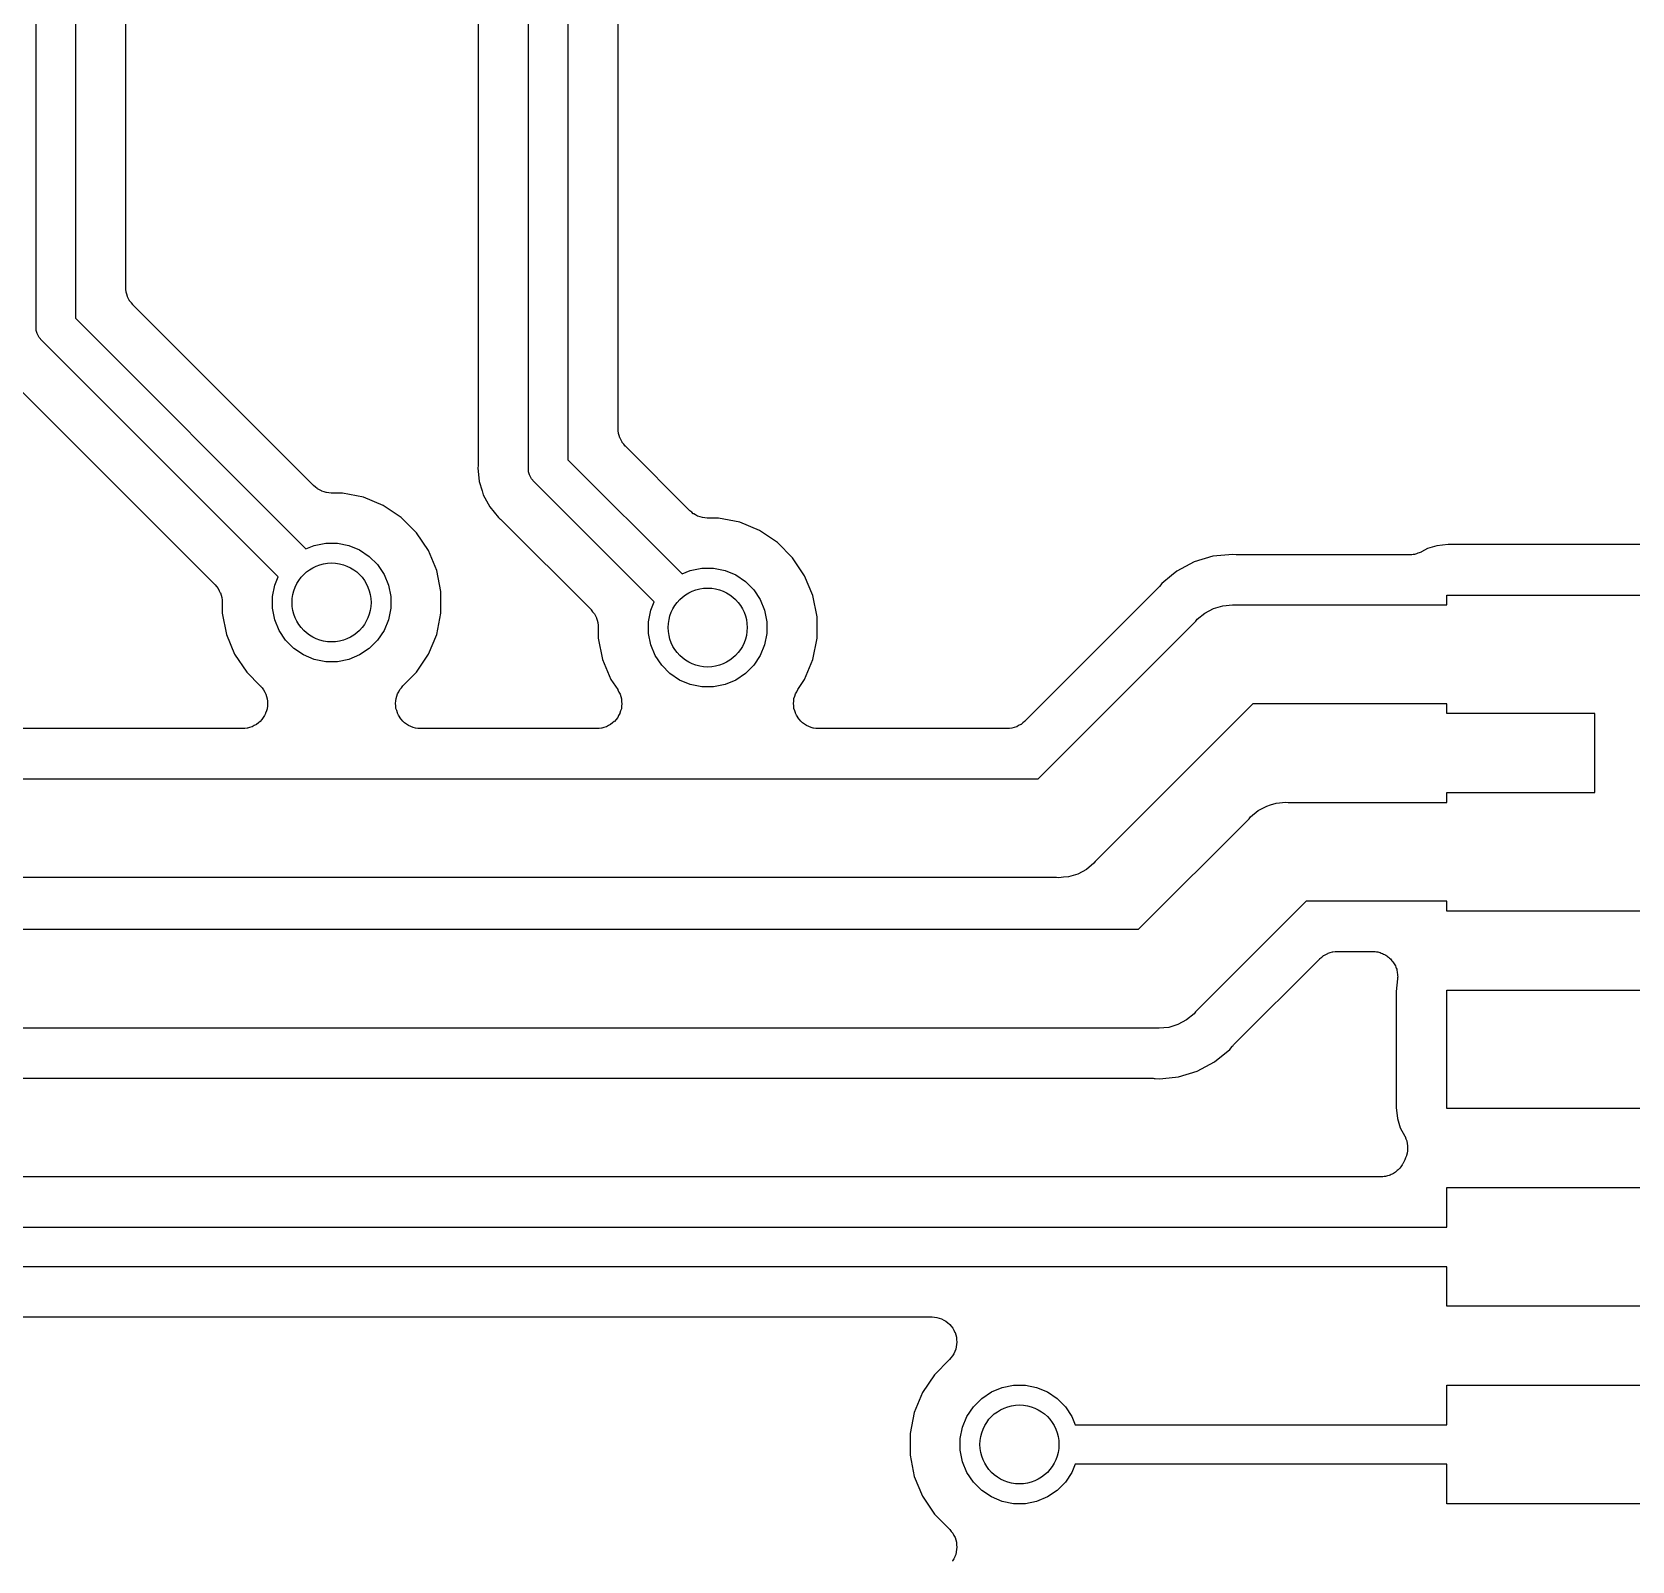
# Model space of a CAD drawing. Extents: x 49 to 143, y -158 to -38.
# Drawn here: x 113.8 to 121.9, y -79.91 to -72.17 of the extents above; entities that cross this region are included whole.
import ezdxf

# ---------------------------------------------------------------- set-up
doc = ezdxf.new("R2010")
doc.units = 0
doc.layers.add('BLACK', color=7, linetype='CONTINUOUS')

msp = doc.modelspace()

# ---------------------------------------------------------------- linework, layer by layer
at = {"layer": 'BLACK', "linetype": 'CONTINUOUS'}
for p, q in [((113.819, -73.6551), (113.819, -66.8323)), ((114.019, -66.8688), (114.019, -73.6186)), ((116.313, -74.3711), (116.313, -66.8783)), ((116.513, -66.9148), (116.513, -74.3346)), ((114.273, -73.4608), (114.273, -68.9948)), ((116.059, -69.0649), (116.059, -74.3524)), ((116.767, -74.1768), (116.767, -69.1524)), ((114.274, -73.4724), (114.273, -73.4608)), ((114.275, -73.4841), (114.274, -73.4724)), ((114.275, -73.4848), (114.275, -73.4841)), ((114.275, -73.4854), (114.275, -73.4848)), ((114.279, -73.4966), (114.275, -73.4854)), ((114.282, -73.5079), (114.279, -73.4966)), ((114.282, -73.5085), (114.282, -73.5079)), ((114.283, -73.5092), (114.282, -73.5085)), ((114.288, -73.5195), (114.283, -73.5092)), ((114.293, -73.5299), (114.288, -73.5195)), ((114.294, -73.5305), (114.293, -73.5299)), ((114.294, -73.531), (114.294, -73.5305)), ((114.302, -73.5401), (114.294, -73.531)), ((114.309, -73.5493), (114.302, -73.5401)), ((114.31, -73.5502), (114.309, -73.5493)), ((114.31, -73.5503), (114.31, -73.5502)), ((114.31, -73.5506), (114.31, -73.5503)), ((114.31, -73.5503), (114.31, -73.5503)), ((115.225, -74.4658), (114.31, -73.5506)), ((113.819, -73.66), (113.819, -73.6551)), ((113.82, -73.6796), (113.819, -73.66)), ((114.019, -73.6186), (115.186, -74.786)), ((113.825, -73.6956), (113.82, -73.6796)), ((113.826, -73.6985), (113.825, -73.6956)), ((113.835, -73.7158), (113.826, -73.6985)), ((113.848, -73.7311), (113.835, -73.7158)), ((113.852, -73.7342), (113.848, -73.7311)), ((115.045, -74.9274), (113.852, -73.7342)), ((113.685, -73.927), (114.725, -74.9664)), ((116.768, -74.1884), (116.767, -74.1768)), ((116.769, -74.2001), (116.768, -74.1884)), ((116.769, -74.2008), (116.769, -74.2001)), ((116.769, -74.2014), (116.769, -74.2008)), ((116.773, -74.2126), (116.769, -74.2014)), ((116.776, -74.2239), (116.773, -74.2126)), ((116.776, -74.2245), (116.776, -74.2239)), ((116.777, -74.2252), (116.776, -74.2245)), ((116.782, -74.2355), (116.777, -74.2252)), ((116.787, -74.2459), (116.782, -74.2355)), ((116.788, -74.2465), (116.787, -74.2459)), ((116.788, -74.247), (116.788, -74.2465)), ((116.796, -74.2561), (116.788, -74.247)), ((116.803, -74.2653), (116.796, -74.2561)), ((116.804, -74.2662), (116.803, -74.2653)), ((116.804, -74.2663), (116.804, -74.2662)), ((116.804, -74.2666), (116.804, -74.2663)), ((116.804, -74.2663), (116.804, -74.2663)), ((117.13, -74.5928), (116.804, -74.2666)), ((116.058, -74.3648), (116.057, -74.376)), ((116.057, -74.376), (116.064, -74.4454)), ((116.059, -74.3541), (116.058, -74.3595)), ((116.058, -74.3595), (116.058, -74.3648)), ((116.059, -74.3524), (116.059, -74.3541)), ((116.313, -74.376), (116.313, -74.3711)), ((116.314, -74.3956), (116.313, -74.376)), ((116.319, -74.4104), (116.314, -74.3956)), ((116.513, -74.3346), (117.091, -74.913)), ((115.235, -74.4732), (115.225, -74.4658)), ((115.243, -74.4808), (115.235, -74.4732)), ((116.064, -74.4454), (116.078, -74.4912)), ((116.32, -74.4145), (116.319, -74.4104)), ((116.329, -74.4318), (116.32, -74.4145)), ((116.342, -74.4471), (116.329, -74.4318)), ((116.346, -74.4502), (116.342, -74.4471)), ((116.95, -75.0544), (116.346, -74.4502)), ((115.244, -74.4811), (115.243, -74.4808)), ((115.245, -74.4815), (115.244, -74.4811)), ((115.255, -74.4871), (115.245, -74.4815)), ((115.265, -74.4927), (115.255, -74.4871)), ((115.266, -74.4929), (115.265, -74.4927)), ((115.266, -74.4932), (115.266, -74.4929)), ((115.278, -74.4967), (115.266, -74.4932)), ((115.289, -74.5002), (115.278, -74.4967)), ((115.289, -74.5003), (115.289, -74.5002)), ((115.29, -74.5005), (115.289, -74.5003)), ((115.302, -74.5017), (115.29, -74.5005)), ((115.313, -74.503), (115.302, -74.5017)), ((115.315, -74.503), (115.313, -74.503)), ((115.371, -74.503), (115.315, -74.503)), ((115.315, -74.503), (115.315, -74.503)), ((115.315, -74.503), (115.315, -74.503)), ((115.315, -74.503), (115.315, -74.503)), ((115.478, -74.5243), (115.371, -74.503)), ((115.578, -74.5661), (115.478, -74.5243)), ((116.078, -74.4912), (116.078, -74.4912)), ((116.078, -74.4912), (116.084, -74.5121)), ((116.084, -74.5121), (116.117, -74.5736)), ((115.669, -74.6267), (115.578, -74.5661)), ((115.746, -74.7038), (115.669, -74.6267)), ((116.117, -74.5736), (116.161, -74.6275)), ((116.161, -74.6275), (116.17, -74.6347)), ((116.17, -74.6347), (116.172, -74.6358)), ((116.172, -74.6358), (116.175, -74.6396)), ((116.175, -74.6396), (116.179, -74.643)), ((117.14, -74.6003), (117.13, -74.5928)), ((117.148, -74.6078), (117.14, -74.6003)), ((117.149, -74.6081), (117.148, -74.6078)), ((117.15, -74.6085), (117.149, -74.6081)), ((117.16, -74.6141), (117.15, -74.6085)), ((117.17, -74.6197), (117.16, -74.6141)), ((117.171, -74.6199), (117.17, -74.6197)), ((117.171, -74.6202), (117.171, -74.6199)), ((117.183, -74.6237), (117.171, -74.6202)), ((117.194, -74.6272), (117.183, -74.6237)), ((117.194, -74.6273), (117.194, -74.6272)), ((117.195, -74.6275), (117.194, -74.6273)), ((117.207, -74.6287), (117.195, -74.6275)), ((117.218, -74.63), (117.207, -74.6287)), ((117.22, -74.63), (117.218, -74.63)), ((117.276, -74.63), (117.22, -74.63)), ((117.22, -74.63), (117.22, -74.63)), ((117.22, -74.63), (117.22, -74.63)), ((117.22, -74.63), (117.22, -74.63)), ((117.383, -74.6513), (117.276, -74.63)), ((115.807, -74.7946), (115.746, -74.7038)), ((116.179, -74.643), (116.63, -75.0934)), ((117.483, -74.6931), (117.383, -74.6513)), ((117.574, -74.7537), (117.483, -74.6931)), ((115.186, -74.786), (115.228, -74.7685)), ((115.228, -74.7685), (115.286, -74.757)), ((115.286, -74.757), (115.346, -74.757)), ((115.346, -74.757), (115.404, -74.7685)), ((115.404, -74.7685), (115.458, -74.7911)), ((115.458, -74.7911), (115.507, -74.824)), ((115.849, -74.8954), (115.807, -74.7946)), ((117.651, -74.8308), (117.574, -74.7537)), ((120.836, -74.801), (120.834, -74.8018)), ((120.867, -74.7842), (120.836, -74.801)), ((120.915, -74.7697), (120.867, -74.7842)), ((120.971, -74.7642), (120.915, -74.7697)), ((122.959, -74.7642), (120.971, -74.7642)), ((115.507, -74.824), (115.549, -74.8658)), ((115.549, -74.8658), (115.582, -74.9149)), ((117.712, -74.9216), (117.651, -74.8308)), ((119.685, -74.8521), (119.598, -74.8989)), ((119.78, -74.8233), (119.685, -74.8521)), ((119.86, -74.8154), (119.78, -74.8233)), ((119.879, -74.8136), (119.86, -74.8154)), ((119.86, -74.8154), (119.86, -74.8154)), ((119.898, -74.8154), (119.879, -74.8136)), ((119.903, -74.8154), (119.898, -74.8154)), ((119.908, -74.816), (119.903, -74.8154)), ((119.91, -74.816), (119.908, -74.816)), ((120.776, -74.816), (119.91, -74.816)), ((120.781, -74.8155), (120.776, -74.816)), ((120.787, -74.8155), (120.781, -74.8155)), ((120.794, -74.8143), (120.787, -74.8155)), ((120.801, -74.8136), (120.794, -74.8143)), ((120.806, -74.812), (120.801, -74.8136)), ((120.811, -74.811), (120.806, -74.812)), ((120.818, -74.8084), (120.811, -74.811)), ((120.824, -74.8064), (120.818, -74.8084)), ((120.829, -74.8039), (120.824, -74.8064)), ((120.834, -74.8018), (120.829, -74.8039)), ((115.028, -74.9695), (115.045, -74.9274)), ((115.582, -74.9149), (115.604, -74.9695)), ((115.87, -75.0024), (115.849, -74.8954)), ((117.091, -74.913), (117.133, -74.8955)), ((117.133, -74.8955), (117.191, -74.884)), ((117.191, -74.884), (117.251, -74.884)), ((117.251, -74.884), (117.309, -74.8955)), ((117.309, -74.8955), (117.363, -74.9181)), ((117.363, -74.9181), (117.412, -74.951)), ((117.412, -74.951), (117.454, -74.9928)), ((117.754, -75.0224), (117.712, -74.9216)), ((119.521, -74.9619), (119.509, -74.9763)), ((119.571, -74.9211), (119.521, -74.9619)), ((119.598, -74.8989), (119.571, -74.921)), ((119.571, -74.921), (119.571, -74.9211)), ((114.725, -74.9664), (114.725, -74.9667)), ((114.725, -74.9667), (114.725, -74.9667)), ((114.725, -74.9667), (114.725, -74.9668)), ((114.725, -74.9668), (114.726, -74.9677)), ((114.726, -74.9677), (114.733, -74.9769)), ((114.733, -74.9769), (114.741, -74.986)), ((114.741, -74.986), (114.741, -74.9865)), ((114.741, -74.9865), (114.742, -74.9871)), ((114.742, -74.9871), (114.747, -74.9975)), ((114.747, -74.9975), (114.752, -75.0078)), ((114.752, -75.0078), (114.753, -75.0085)), ((114.753, -75.0085), (114.753, -75.0091)), ((114.753, -75.0091), (114.756, -75.0204)), ((114.756, -75.0204), (114.76, -75.0316)), ((114.76, -75.0316), (114.76, -75.0322)), ((114.76, -75.0322), (114.76, -75.0329)), ((114.76, -75.0329), (114.761, -75.0446)), ((114.761, -75.0446), (114.762, -75.0562)), ((115.016, -75.0275), (115.028, -74.9695)), ((115.016, -75.0865), (115.016, -75.0275)), ((115.604, -74.9695), (115.616, -75.0275)), ((115.616, -75.0275), (115.616, -75.0865)), ((115.87, -75.1116), (115.87, -75.0024)), ((117.454, -74.9928), (117.487, -75.0419)), ((117.487, -75.0419), (117.509, -75.0965)), ((117.775, -75.1294), (117.754, -75.0224)), ((119.501, -74.9855), (118.827, -75.6588)), ((119.504, -74.9814), (119.501, -74.9855)), ((119.508, -74.9777), (119.504, -74.9814)), ((119.509, -74.9763), (119.508, -74.9777)), ((120.965, -75.07), (120.965, -75.02)), ((120.965, -75.02), (122.965, -75.02)), ((114.762, -75.0562), (114.762, -75.1116)), ((114.762, -75.1116), (114.783, -75.2186)), ((115.028, -75.1445), (115.016, -75.0865)), ((115.616, -75.0865), (115.604, -75.1445)), ((115.849, -75.2186), (115.87, -75.1116)), ((116.63, -75.0934), (116.63, -75.0937)), ((116.63, -75.0937), (116.63, -75.0937)), ((116.63, -75.0937), (116.63, -75.0938)), ((116.63, -75.0938), (116.631, -75.0947)), ((116.631, -75.0947), (116.638, -75.1039)), ((116.638, -75.1039), (116.646, -75.113)), ((116.646, -75.113), (116.646, -75.1135)), ((116.646, -75.1135), (116.647, -75.1141)), ((116.647, -75.1141), (116.652, -75.1245)), ((116.652, -75.1245), (116.657, -75.1348)), ((116.921, -75.1545), (116.933, -75.0965)), ((116.933, -75.0965), (116.95, -75.0544)), ((117.509, -75.0965), (117.521, -75.1545)), ((119.701, -75.1424), (119.739, -75.1111)), ((119.739, -75.1111), (119.783, -75.0879)), ((119.783, -75.0879), (119.794, -75.0845)), ((119.794, -75.0845), (119.83, -75.0736)), ((119.83, -75.0736), (119.879, -75.0688)), ((119.879, -75.0688), (119.891, -75.07)), ((119.891, -75.07), (120.965, -75.07)), ((115.05, -75.1991), (115.028, -75.1445)), ((115.083, -75.2482), (115.05, -75.1991)), ((115.582, -75.1991), (115.549, -75.2482)), ((115.604, -75.1445), (115.582, -75.1991)), ((116.657, -75.1348), (116.658, -75.1355)), ((116.658, -75.1355), (116.658, -75.1361)), ((116.658, -75.1361), (116.661, -75.1474)), ((116.661, -75.1474), (116.665, -75.1586)), ((116.665, -75.1586), (116.665, -75.1592)), ((116.665, -75.1592), (116.665, -75.1599)), ((116.665, -75.1599), (116.666, -75.1716)), ((116.666, -75.1716), (116.667, -75.1832)), ((116.667, -75.1832), (116.667, -75.2386)), ((116.921, -75.2135), (116.921, -75.1545)), ((117.521, -75.1545), (117.521, -75.2135)), ((117.775, -75.2386), (117.775, -75.1294)), ((118.895, -75.95), (119.694, -75.1519)), ((119.694, -75.1519), (119.701, -75.1424)), ((114.783, -75.2186), (114.825, -75.3194)), ((115.125, -75.29), (115.083, -75.2482)), ((115.549, -75.2482), (115.507, -75.29)), ((115.807, -75.3194), (115.849, -75.2186)), ((116.667, -75.2386), (116.688, -75.3456)), ((116.933, -75.2715), (116.921, -75.2135)), ((116.955, -75.3261), (116.933, -75.2715)), ((117.509, -75.2715), (117.487, -75.3261)), ((117.521, -75.2135), (117.509, -75.2715)), ((117.754, -75.3456), (117.775, -75.2386)), ((114.825, -75.3194), (114.886, -75.4102)), ((115.174, -75.3229), (115.125, -75.29)), ((115.228, -75.3455), (115.174, -75.3229)), ((115.286, -75.357), (115.228, -75.3455)), ((115.346, -75.357), (115.286, -75.357)), ((115.404, -75.3455), (115.346, -75.357)), ((115.458, -75.3229), (115.404, -75.3455)), ((115.507, -75.29), (115.458, -75.3229)), ((115.746, -75.4102), (115.807, -75.3194)), ((116.688, -75.3456), (116.73, -75.4464)), ((116.988, -75.3752), (116.955, -75.3261)), ((117.487, -75.3261), (117.454, -75.3752)), ((117.712, -75.4464), (117.754, -75.3456)), ((114.886, -75.4102), (114.955, -75.4792)), ((115.677, -75.4792), (115.746, -75.4102)), ((116.73, -75.4464), (116.765, -75.4984)), ((117.03, -75.417), (116.988, -75.3752)), ((117.079, -75.4499), (117.03, -75.417)), ((117.133, -75.4725), (117.079, -75.4499)), ((117.363, -75.4499), (117.309, -75.4725)), ((117.412, -75.417), (117.363, -75.4499)), ((117.454, -75.3752), (117.412, -75.417)), ((117.677, -75.4984), (117.712, -75.4464)), ((114.955, -75.4792), (114.956, -75.4801)), ((114.956, -75.4801), (114.956, -75.4801)), ((114.956, -75.4801), (114.956, -75.4802)), ((114.956, -75.4802), (114.956, -75.4805)), ((114.956, -75.4805), (114.964, -75.49)), ((114.964, -75.49), (114.971, -75.4995)), ((114.971, -75.4995), (114.971, -75.4997)), ((114.971, -75.4997), (114.971, -75.4998)), ((114.971, -75.4998), (114.977, -75.5107)), ((114.977, -75.5107), (114.983, -75.5214)), ((114.983, -75.5214), (114.983, -75.5216)), ((114.983, -75.5216), (114.983, -75.5218)), ((114.983, -75.5218), (114.986, -75.5336)), ((115.646, -75.5317), (115.65, -75.5202)), ((115.65, -75.5198), (115.656, -75.5089)), ((115.65, -75.52), (115.65, -75.5198)), ((115.65, -75.5202), (115.65, -75.52)), ((115.656, -75.5089), (115.662, -75.4984)), ((115.662, -75.498), (115.67, -75.4886)), ((115.662, -75.4982), (115.662, -75.498)), ((115.662, -75.4984), (115.662, -75.4982)), ((115.67, -75.4886), (115.677, -75.4792)), ((116.765, -75.4984), (116.765, -75.4994)), ((116.765, -75.4994), (116.765, -75.4995)), ((116.765, -75.4995), (116.765, -75.4995)), ((116.765, -75.4995), (116.766, -75.4999)), ((116.766, -75.4999), (116.771, -75.5107)), ((116.771, -75.5107), (116.777, -75.5214)), ((116.777, -75.5214), (116.777, -75.5217)), ((116.777, -75.5217), (116.777, -75.5219)), ((116.777, -75.5219), (116.781, -75.5337)), ((117.191, -75.484), (117.133, -75.4725)), ((117.251, -75.484), (117.191, -75.484)), ((117.309, -75.4725), (117.251, -75.484)), ((117.662, -75.5318), (117.665, -75.5203)), ((117.665, -75.5203), (117.666, -75.5201)), ((117.666, -75.5198), (117.672, -75.5091)), ((117.666, -75.5201), (117.666, -75.5198)), ((117.672, -75.5091), (117.677, -75.4984)), ((114.986, -75.6064), (114.982, -75.6182)), ((114.986, -75.5336), (114.99, -75.5452)), ((114.989, -75.595), (114.986, -75.6064)), ((114.991, -75.5824), (114.989, -75.5945)), ((114.989, -75.5945), (114.989, -75.5948)), ((114.989, -75.5948), (114.989, -75.595)), ((114.99, -75.5452), (114.99, -75.5454)), ((114.99, -75.5454), (114.99, -75.5456)), ((114.99, -75.5456), (114.991, -75.5577)), ((114.991, -75.5577), (114.992, -75.5699)), ((114.992, -75.5703), (114.991, -75.5824)), ((114.992, -75.5699), (114.992, -75.5701)), ((114.992, -75.5701), (114.992, -75.5703)), ((115.64, -75.5681), (115.641, -75.556)), ((115.64, -75.5683), (115.64, -75.5681)), ((115.64, -75.5686), (115.64, -75.5683)), ((115.641, -75.5806), (115.64, -75.5686)), ((115.641, -75.556), (115.643, -75.5439)), ((115.642, -75.5928), (115.641, -75.5806)), ((115.642, -75.593), (115.642, -75.5928)), ((115.642, -75.5932), (115.642, -75.593)), ((115.646, -75.6049), (115.642, -75.5932)), ((115.643, -75.5435), (115.646, -75.5317)), ((115.643, -75.5437), (115.643, -75.5435)), ((115.643, -75.5439), (115.643, -75.5437)), ((115.649, -75.6166), (115.646, -75.6049)), ((116.78, -75.6065), (116.776, -75.6182)), ((116.784, -75.5951), (116.78, -75.6065)), ((116.781, -75.5337), (116.784, -75.5452)), ((116.784, -75.5452), (116.784, -75.5455)), ((116.784, -75.5455), (116.784, -75.5457)), ((116.784, -75.5457), (116.785, -75.5578)), ((116.785, -75.5823), (116.784, -75.5945)), ((116.784, -75.5945), (116.784, -75.5948)), ((116.784, -75.5948), (116.784, -75.5951)), ((116.785, -75.5578), (116.786, -75.5699)), ((116.786, -75.5704), (116.785, -75.5823)), ((116.786, -75.5699), (116.786, -75.5702)), ((116.786, -75.5702), (116.786, -75.5704)), ((117.656, -75.5681), (117.657, -75.5561)), ((117.656, -75.5684), (117.656, -75.5681)), ((117.656, -75.5687), (117.656, -75.5684)), ((117.657, -75.5808), (117.656, -75.5687)), ((117.657, -75.5561), (117.658, -75.544)), ((117.658, -75.5928), (117.657, -75.5808)), ((117.658, -75.5435), (117.662, -75.5318)), ((117.658, -75.5437), (117.658, -75.5435)), ((117.658, -75.544), (117.658, -75.5437)), ((117.658, -75.5931), (117.658, -75.5928)), ((117.658, -75.5933), (117.658, -75.5931)), ((117.662, -75.605), (117.658, -75.5933)), ((117.665, -75.6166), (117.662, -75.605)), ((119.983, -75.57), (119.184, -76.3681)), ((120.965, -75.57), (119.983, -75.57)), ((120.965, -75.62), (120.965, -75.57)), ((114.901, -75.69), (114.89, -75.6936)), ((114.913, -75.6866), (114.901, -75.69)), ((114.924, -75.6807), (114.913, -75.6864)), ((114.913, -75.6864), (114.913, -75.6865)), ((114.913, -75.6865), (114.913, -75.6866)), ((114.935, -75.675), (114.924, -75.6807)), ((114.945, -75.6671), (114.935, -75.6748)), ((114.935, -75.6748), (114.935, -75.6749)), ((114.935, -75.6749), (114.935, -75.675)), ((114.954, -75.6594), (114.945, -75.6671)), ((114.962, -75.6495), (114.954, -75.6591)), ((114.954, -75.6591), (114.954, -75.6593)), ((114.954, -75.6593), (114.954, -75.6594)), ((114.97, -75.6404), (114.962, -75.6495)), ((114.976, -75.6291), (114.97, -75.64)), ((114.97, -75.64), (114.97, -75.6402)), ((114.97, -75.6402), (114.97, -75.6404)), ((114.982, -75.6186), (114.976, -75.6291)), ((114.982, -75.6182), (114.982, -75.6184)), ((114.982, -75.6184), (114.982, -75.6186)), ((115.649, -75.6168), (115.649, -75.6166)), ((115.649, -75.617), (115.649, -75.6168)), ((115.655, -75.6278), (115.649, -75.617)), ((115.661, -75.6385), (115.655, -75.6278)), ((115.661, -75.6387), (115.661, -75.6385)), ((115.661, -75.6389), (115.661, -75.6387)), ((115.669, -75.6483), (115.661, -75.6389)), ((115.676, -75.6579), (115.669, -75.6483)), ((115.677, -75.658), (115.676, -75.6579)), ((115.677, -75.6582), (115.677, -75.658)), ((115.686, -75.666), (115.677, -75.6582)), ((115.695, -75.6738), (115.686, -75.666)), ((115.696, -75.6739), (115.695, -75.6738)), ((115.696, -75.674), (115.696, -75.6739)), ((115.706, -75.6799), (115.696, -75.674)), ((115.717, -75.6857), (115.706, -75.6799)), ((115.717, -75.6858), (115.717, -75.6857)), ((115.717, -75.6859), (115.717, -75.6858)), ((115.729, -75.6895), (115.717, -75.6859)), ((115.741, -75.6932), (115.729, -75.6895)), ((115.741, -75.6933), (115.741, -75.6932)), ((115.741, -75.6932), (115.741, -75.6932)), ((116.695, -75.6901), (116.684, -75.6936)), ((116.707, -75.6866), (116.695, -75.6901)), ((116.708, -75.6864), (116.707, -75.6865)), ((116.707, -75.6865), (116.707, -75.6866)), ((116.718, -75.6807), (116.708, -75.6864)), ((116.729, -75.6751), (116.718, -75.6807)), ((116.739, -75.6669), (116.729, -75.6748)), ((116.729, -75.6748), (116.729, -75.6749)), ((116.729, -75.6749), (116.729, -75.6751)), ((116.748, -75.6595), (116.739, -75.6669)), ((116.749, -75.6591), (116.748, -75.6593)), ((116.748, -75.6593), (116.748, -75.6595)), ((116.757, -75.6496), (116.749, -75.6591)), ((116.764, -75.6405), (116.757, -75.6496)), ((116.765, -75.64), (116.764, -75.6402)), ((116.764, -75.6402), (116.764, -75.6405)), ((116.77, -75.6293), (116.765, -75.64)), ((116.776, -75.6187), (116.77, -75.6293)), ((116.776, -75.6182), (116.776, -75.6185)), ((116.776, -75.6185), (116.776, -75.6187)), ((117.665, -75.6168), (117.665, -75.6166)), ((117.665, -75.6171), (117.665, -75.6168)), ((117.671, -75.6279), (117.665, -75.6171)), ((117.677, -75.6385), (117.671, -75.6279)), ((117.677, -75.6388), (117.677, -75.6385)), ((117.677, -75.639), (117.677, -75.6388)), ((117.685, -75.6485), (117.677, -75.639)), ((117.692, -75.6579), (117.685, -75.6485)), ((117.692, -75.658), (117.692, -75.6579)), ((117.692, -75.6583), (117.692, -75.658)), ((117.702, -75.6661), (117.692, -75.6583)), ((117.711, -75.6738), (117.702, -75.6661)), ((117.711, -75.6739), (117.711, -75.6738)), ((117.711, -75.6741), (117.711, -75.6739)), ((117.722, -75.6799), (117.711, -75.6741)), ((117.733, -75.6857), (117.722, -75.6799)), ((117.733, -75.6858), (117.733, -75.6857)), ((117.733, -75.6859), (117.733, -75.6858)), ((117.745, -75.6895), (117.733, -75.6859)), ((117.756, -75.6932), (117.745, -75.6895)), ((117.757, -75.6933), (117.756, -75.6932)), ((118.774, -75.6902), (118.762, -75.6936)), ((118.785, -75.6869), (118.774, -75.6902)), ((118.786, -75.6864), (118.785, -75.6866)), ((118.785, -75.6866), (118.785, -75.6869)), ((118.796, -75.6809), (118.786, -75.6864)), ((118.807, -75.6755), (118.796, -75.6809)), ((118.808, -75.6748), (118.807, -75.6751)), ((118.807, -75.6751), (118.807, -75.6755)), ((118.817, -75.6674), (118.808, -75.6748)), ((118.826, -75.66), (118.817, -75.6674)), ((118.827, -75.6591), (118.826, -75.66)), ((118.827, -75.6588), (118.827, -75.6591)), ((118.827, -75.6591), (118.827, -75.6591)), ((118.827, -75.6591), (118.827, -75.6591)), ((121.715, -75.62), (120.965, -75.62)), ((121.715, -76.02), (121.715, -75.62)), ((114.865, -75.696), (112.734, -75.696)), ((114.877, -75.6948), (114.865, -75.696)), ((114.889, -75.6937), (114.877, -75.6948)), ((114.89, -75.6936), (114.889, -75.6936)), ((114.889, -75.6936), (114.889, -75.6937)), ((115.753, -75.6946), (115.741, -75.6933)), ((115.765, -75.696), (115.753, -75.6946)), ((115.766, -75.696), (115.765, -75.696)), ((115.767, -75.696), (115.766, -75.696)), ((115.766, -75.696), (115.766, -75.696)), ((115.766, -75.696), (115.766, -75.696)), ((116.659, -75.696), (115.767, -75.696)), ((116.671, -75.6948), (116.659, -75.696)), ((116.683, -75.6937), (116.671, -75.6948)), ((116.684, -75.6936), (116.683, -75.6937)), ((116.684, -75.6936), (116.684, -75.6936)), ((117.769, -75.6946), (117.757, -75.6933)), ((117.757, -75.6933), (117.757, -75.6933)), ((117.781, -75.696), (117.769, -75.6946)), ((117.782, -75.696), (117.781, -75.696)), ((117.783, -75.696), (117.782, -75.696)), ((117.782, -75.696), (117.782, -75.696)), ((117.782, -75.696), (117.782, -75.696)), ((118.738, -75.696), (117.783, -75.696)), ((118.749, -75.6949), (118.738, -75.696)), ((118.761, -75.6938), (118.749, -75.6949)), ((118.762, -75.6936), (118.761, -75.6938)), ((118.762, -75.6936), (118.762, -75.6936)), ((112.524, -75.95), (118.895, -75.95)), ((120.009, -76.1111), (120.053, -76.0879)), ((120.053, -76.0879), (120.072, -76.0821)), ((120.072, -76.0821), (120.1, -76.0736)), ((120.1, -76.0736), (120.149, -76.0688)), ((120.149, -76.0688), (120.161, -76.07)), ((120.161, -76.07), (120.965, -76.07)), ((120.965, -76.07), (120.965, -76.02)), ((120.965, -76.02), (121.715, -76.02)), ((119.403, -76.712), (119.964, -76.1519)), ((119.964, -76.1519), (119.971, -76.1424)), ((119.971, -76.1424), (120.009, -76.1111)), ((119.139, -76.4089), (119.095, -76.4321)), ((119.177, -76.3776), (119.139, -76.4089)), ((119.184, -76.3681), (119.177, -76.3776)), ((118.987, -76.45), (112.602, -76.45)), ((118.999, -76.4512), (118.987, -76.45)), ((119.024, -76.4488), (118.999, -76.4512)), ((119.048, -76.4464), (119.024, -76.4488)), ((119.095, -76.4321), (119.048, -76.4464)), ((120.253, -76.57), (119.692, -77.1301)), ((120.965, -76.57), (120.253, -76.57)), ((120.965, -76.62), (120.965, -76.57)), ((122.965, -76.62), (120.965, -76.62)), ((112.521, -76.712), (119.403, -76.712)), ((120.374, -76.8298), (120.386, -76.8264)), ((120.386, -76.8264), (120.387, -76.8262)), ((120.386, -76.8264), (120.386, -76.8264)), ((120.387, -76.8262), (120.399, -76.8251)), ((120.399, -76.8251), (120.41, -76.824)), ((120.41, -76.824), (120.589, -76.824)), ((120.589, -76.824), (120.591, -76.824)), ((120.591, -76.824), (120.596, -76.8247)), ((120.596, -76.8247), (120.602, -76.8247)), ((120.602, -76.8247), (120.609, -76.826)), ((120.609, -76.826), (120.615, -76.8268)), ((120.615, -76.8268), (120.621, -76.8285)), ((119.885, -77.2965), (120.321, -76.8612)), ((120.321, -76.8609), (120.322, -76.86)), ((120.321, -76.8612), (120.321, -76.8609)), ((120.321, -76.8609), (120.321, -76.8609)), ((120.321, -76.8609), (120.321, -76.8609)), ((120.322, -76.86), (120.331, -76.8526)), ((120.331, -76.8526), (120.34, -76.8452)), ((120.34, -76.8452), (120.341, -76.8449)), ((120.341, -76.8445), (120.352, -76.8391)), ((120.341, -76.8449), (120.341, -76.8445)), ((120.352, -76.8391), (120.362, -76.8336)), ((120.362, -76.8336), (120.363, -76.8334)), ((120.363, -76.8331), (120.374, -76.8298)), ((120.363, -76.8334), (120.363, -76.8331)), ((120.621, -76.8285), (120.627, -76.8297)), ((120.627, -76.8297), (120.633, -76.8323)), ((120.633, -76.8323), (120.639, -76.8343)), ((120.639, -76.8343), (120.644, -76.8371)), ((120.644, -76.8371), (120.649, -76.8393)), ((120.649, -76.8393), (120.655, -76.843)), ((120.655, -76.843), (120.661, -76.8462)), ((120.661, -76.8462), (120.665, -76.8499)), ((120.665, -76.8499), (120.67, -76.8532)), ((120.67, -76.8532), (120.675, -76.8579)), ((120.675, -76.8579), (120.68, -76.8621)), ((120.68, -76.8621), (120.683, -76.8667)), ((120.683, -76.8667), (120.687, -76.8708)), ((120.687, -76.8708), (120.691, -76.8763)), ((120.691, -76.8763), (120.695, -76.8815)), ((120.695, -76.8815), (120.698, -76.8866)), ((120.698, -76.8866), (120.701, -76.8914)), ((120.701, -76.8914), (120.704, -76.8976)), ((120.704, -76.8976), (120.707, -76.9034)), ((120.707, -76.9034), (120.708, -76.909)), ((120.708, -76.909), (120.711, -76.9143)), ((120.715, -76.9634), (120.709, -77.0262)), ((120.711, -76.9143), (120.712, -76.9208)), ((120.712, -76.9208), (120.714, -76.9272)), ((120.714, -76.9272), (120.714, -76.933)), ((120.714, -76.933), (120.715, -76.9387)), ((120.715, -76.9387), (120.715, -76.9453)), ((120.715, -76.9453), (120.716, -76.9519)), ((120.716, -76.9519), (120.715, -76.9577)), ((120.715, -76.9577), (120.715, -76.9634)), ((120.709, -77.0262), (120.709, -77.6138)), ((120.965, -77.62), (120.965, -77.02)), ((120.965, -77.02), (122.965, -77.02)), ((119.685, -77.1396), (119.647, -77.1709)), ((119.692, -77.1301), (119.685, -77.1396)), ((119.495, -77.212), (112.407, -77.212)), ((119.507, -77.2132), (119.495, -77.212)), ((119.531, -77.2108), (119.507, -77.2132)), ((119.556, -77.2084), (119.531, -77.2108)), ((119.603, -77.1941), (119.556, -77.2084)), ((119.647, -77.1709), (119.603, -77.1941)), ((119.865, -77.3201), (119.877, -77.3057)), ((119.877, -77.3057), (119.878, -77.3043)), ((119.878, -77.3043), (119.882, -77.3006)), ((119.882, -77.3006), (119.885, -77.2965)), ((119.701, -77.4299), (119.788, -77.3831)), ((119.788, -77.3831), (119.865, -77.3201)), ((112.426, -77.466), (119.476, -77.466)), ((119.476, -77.466), (119.478, -77.466)), ((119.478, -77.466), (119.483, -77.4666)), ((119.483, -77.4666), (119.488, -77.4666)), ((119.488, -77.4666), (119.507, -77.4684)), ((119.507, -77.4684), (119.526, -77.4666)), ((119.526, -77.4666), (119.606, -77.4587)), ((119.526, -77.4666), (119.526, -77.4666)), ((119.606, -77.4587), (119.701, -77.4299)), ((120.709, -77.6138), (120.715, -77.6698)), ((122.965, -77.62), (120.965, -77.62)), ((120.715, -77.6698), (120.729, -77.7177)), ((120.729, -77.7177), (120.752, -77.7601)), ((120.752, -77.7601), (120.752, -77.7606)), ((120.752, -77.7606), (120.752, -77.7606)), ((120.752, -77.7606), (120.752, -77.7607)), ((120.752, -77.7607), (120.753, -77.7617)), ((120.753, -77.7617), (120.757, -77.7726)), ((120.757, -77.7726), (120.762, -77.7836)), ((120.762, -77.7836), (120.762, -77.7842)), ((120.762, -77.7842), (120.762, -77.7847)), ((120.762, -77.7847), (120.764, -77.7963)), ((120.764, -77.7963), (120.766, -77.8079)), ((120.752, -77.8799), (120.742, -77.8989)), ((120.756, -77.869), (120.752, -77.8799)), ((120.761, -77.8581), (120.756, -77.869)), ((120.764, -77.8454), (120.761, -77.857)), ((120.761, -77.857), (120.761, -77.8575)), ((120.761, -77.8575), (120.761, -77.8581)), ((120.766, -77.8339), (120.764, -77.8454)), ((120.766, -77.8079), (120.766, -77.8085)), ((120.766, -77.8085), (120.766, -77.8091)), ((120.766, -77.8091), (120.766, -77.8209)), ((120.766, -77.8209), (120.766, -77.8327)), ((120.766, -77.8327), (120.766, -77.8333)), ((120.766, -77.8333), (120.766, -77.8339)), ((120.66, -77.962), (120.654, -77.9636)), ((120.665, -77.9609), (120.66, -77.962)), ((120.672, -77.9584), (120.665, -77.9609)), ((120.678, -77.9564), (120.672, -77.9584)), ((120.683, -77.9538), (120.678, -77.9564)), ((120.688, -77.9517), (120.683, -77.9538)), ((120.694, -77.948), (120.688, -77.9517)), ((120.7, -77.9448), (120.694, -77.948)), ((120.704, -77.9412), (120.7, -77.9448)), ((120.709, -77.9381), (120.704, -77.9412)), ((120.714, -77.9334), (120.709, -77.9381)), ((120.719, -77.9291), (120.714, -77.9334)), ((120.723, -77.9248), (120.719, -77.9291)), ((120.727, -77.9208), (120.723, -77.9248)), ((120.731, -77.9152), (120.727, -77.9208)), ((120.735, -77.91), (120.731, -77.9152)), ((120.738, -77.9051), (120.735, -77.91)), ((120.741, -77.9004), (120.738, -77.9051)), ((120.742, -77.8989), (120.741, -77.9004)), ((120.63, -77.966), (110.045, -77.966)), ((120.635, -77.9654), (120.63, -77.966)), ((120.641, -77.9655), (120.635, -77.9654)), ((120.648, -77.9642), (120.641, -77.9655)), ((120.654, -77.9636), (120.648, -77.9642)), ((120.965, -78.22), (120.965, -78.02)), ((120.965, -78.02), (122.965, -78.02)), ((110.026, -78.22), (120.965, -78.22)), ((120.965, -78.42), (110.062, -78.42)), ((120.965, -78.62), (120.965, -78.42)), ((110.22, -78.674), (118.356, -78.674)), ((118.356, -78.674), (118.357, -78.674)), ((118.357, -78.674), (118.357, -78.674)), ((118.357, -78.674), (118.357, -78.674)), ((118.357, -78.674), (118.358, -78.674)), ((118.358, -78.674), (118.37, -78.6754)), ((118.37, -78.6754), (118.382, -78.6767)), ((118.382, -78.6767), (118.382, -78.6767)), ((118.382, -78.6767), (118.382, -78.6768)), ((118.382, -78.6768), (118.394, -78.6804)), ((118.394, -78.6804), (118.406, -78.6841)), ((118.406, -78.6841), (118.406, -78.6842)), ((118.406, -78.6842), (118.406, -78.6843)), ((118.406, -78.6843), (118.417, -78.6901)), ((118.417, -78.6901), (118.427, -78.696)), ((122.965, -78.62), (120.965, -78.62)), ((118.427, -78.696), (118.427, -78.6961)), ((118.427, -78.6961), (118.428, -78.6962)), ((118.428, -78.6962), (118.437, -78.704)), ((118.437, -78.704), (118.446, -78.7118)), ((118.446, -78.7118), (118.446, -78.712)), ((118.446, -78.712), (118.447, -78.7121)), ((118.447, -78.7121), (118.454, -78.7216)), ((118.454, -78.7216), (118.462, -78.7311)), ((118.462, -78.7311), (118.462, -78.7313)), ((118.462, -78.7313), (118.462, -78.7315)), ((118.462, -78.7315), (118.468, -78.742)), ((118.468, -78.742), (118.473, -78.753)), ((118.473, -78.753), (118.474, -78.7532)), ((118.474, -78.7532), (118.474, -78.7534)), ((118.474, -78.7534), (118.477, -78.7648)), ((118.477, -78.7648), (118.481, -78.7768)), ((118.473, -78.8502), (118.467, -78.8609)), ((118.477, -78.8381), (118.473, -78.8498)), ((118.473, -78.8498), (118.473, -78.85)), ((118.473, -78.85), (118.473, -78.8502)), ((118.48, -78.8265), (118.477, -78.8381)), ((118.482, -78.8139), (118.48, -78.8261)), ((118.48, -78.8261), (118.48, -78.8263)), ((118.48, -78.8263), (118.48, -78.8265)), ((118.481, -78.7768), (118.481, -78.777)), ((118.481, -78.777), (118.481, -78.7772)), ((118.481, -78.7772), (118.482, -78.7892)), ((118.482, -78.7892), (118.483, -78.8014)), ((118.483, -78.8019), (118.482, -78.8139)), ((118.483, -78.8014), (118.483, -78.8017)), ((118.483, -78.8017), (118.483, -78.8019)), ((118.446, -78.8908), (118.37, -78.9668)), ((118.453, -78.8814), (118.446, -78.8908)), ((118.461, -78.872), (118.453, -78.8814)), ((118.467, -78.8609), (118.461, -78.8716)), ((118.461, -78.8716), (118.461, -78.8718)), ((118.461, -78.8718), (118.461, -78.872)), ((118.37, -78.9668), (118.309, -79.0576)), ((118.309, -79.0576), (118.267, -79.1584)), ((118.567, -79.1288), (118.609, -79.087)), ((118.609, -79.087), (118.658, -79.0541)), ((118.658, -79.0541), (118.712, -79.0315)), ((118.712, -79.0315), (118.77, -79.02)), ((118.77, -79.02), (118.83, -79.02)), ((118.83, -79.02), (118.887, -79.0315)), ((118.887, -79.0315), (118.942, -79.0541)), ((118.942, -79.0541), (118.991, -79.087)), ((118.991, -79.087), (119.033, -79.1288)), ((120.965, -79.22), (120.965, -79.02)), ((120.965, -79.02), (122.965, -79.02)), ((118.267, -79.1584), (118.246, -79.2654)), ((118.512, -79.2325), (118.534, -79.1779)), ((118.534, -79.1779), (118.567, -79.1288)), ((119.033, -79.1288), (119.066, -79.1779)), ((119.066, -79.1779), (119.083, -79.22)), ((118.5, -79.2905), (118.512, -79.2325)), ((119.083, -79.22), (120.965, -79.22)), ((118.246, -79.2654), (118.246, -79.3746)), ((118.5, -79.3495), (118.5, -79.2905)), ((118.246, -79.3746), (118.267, -79.4816)), ((118.512, -79.4075), (118.5, -79.3495)), ((118.534, -79.4621), (118.512, -79.4075)), ((119.083, -79.42), (119.066, -79.4621)), ((120.965, -79.42), (119.083, -79.42)), ((120.965, -79.62), (120.965, -79.42)), ((118.267, -79.4816), (118.309, -79.5824)), ((118.567, -79.5112), (118.534, -79.4621)), ((119.066, -79.4621), (119.033, -79.5112)), ((118.309, -79.5824), (118.37, -79.6732)), ((118.609, -79.553), (118.567, -79.5112)), ((118.658, -79.5859), (118.609, -79.553)), ((118.991, -79.553), (118.942, -79.5859)), ((119.033, -79.5112), (118.991, -79.553)), ((118.712, -79.6085), (118.658, -79.5859)), ((118.77, -79.62), (118.712, -79.6085)), ((118.83, -79.62), (118.77, -79.62)), ((118.887, -79.6085), (118.83, -79.62)), ((118.942, -79.5859), (118.887, -79.6085)), ((122.965, -79.62), (120.965, -79.62)), ((118.37, -79.6732), (118.446, -79.7492)), ((118.446, -79.7492), (118.447, -79.7501)), ((118.447, -79.7501), (118.447, -79.7501)), ((118.447, -79.7501), (118.447, -79.7502)), ((118.447, -79.7502), (118.447, -79.7505)), ((118.447, -79.7505), (118.455, -79.76)), ((118.455, -79.76), (118.462, -79.7695)), ((118.462, -79.7695), (118.462, -79.7697)), ((118.462, -79.7697), (118.462, -79.7698)), ((118.462, -79.7698), (118.468, -79.7807)), ((118.468, -79.7807), (118.474, -79.7914)), ((118.474, -79.7914), (118.474, -79.7916)), ((118.474, -79.7916), (118.474, -79.7918)), ((118.474, -79.7918), (118.477, -79.8037)), ((118.477, -79.8037), (118.481, -79.8152)), ((118.481, -79.8152), (118.481, -79.8154)), ((118.481, -79.8154), (118.481, -79.8156)), ((118.481, -79.8156), (118.482, -79.8278)), ((118.467, -79.8993), (118.461, -79.91)), ((118.473, -79.8886), (118.467, -79.8993)), ((118.477, -79.8766), (118.473, -79.8882)), ((118.473, -79.8882), (118.473, -79.8884)), ((118.473, -79.8884), (118.473, -79.8886)), ((118.48, -79.865), (118.477, -79.8766)), ((118.482, -79.8525), (118.48, -79.8645)), ((118.48, -79.8645), (118.48, -79.8647)), ((118.48, -79.8647), (118.48, -79.865)), ((118.482, -79.8278), (118.483, -79.8399)), ((118.483, -79.8403), (118.482, -79.8525)), ((118.483, -79.8399), (118.483, -79.8401)), ((118.483, -79.8401), (118.483, -79.8403)), ((118.461, -79.91), (118.461, -79.9102))]:
    msp.add_line(p, q, dxfattribs=at)
at = {"layer": 'BLACK'}
for centre in [(115.316, -75.057), (117.221, -75.184), (118.8, -79.32)]:
    msp.add_circle(centre, 0.2, dxfattribs=at)

doc.saveas('drawing.dxf')
